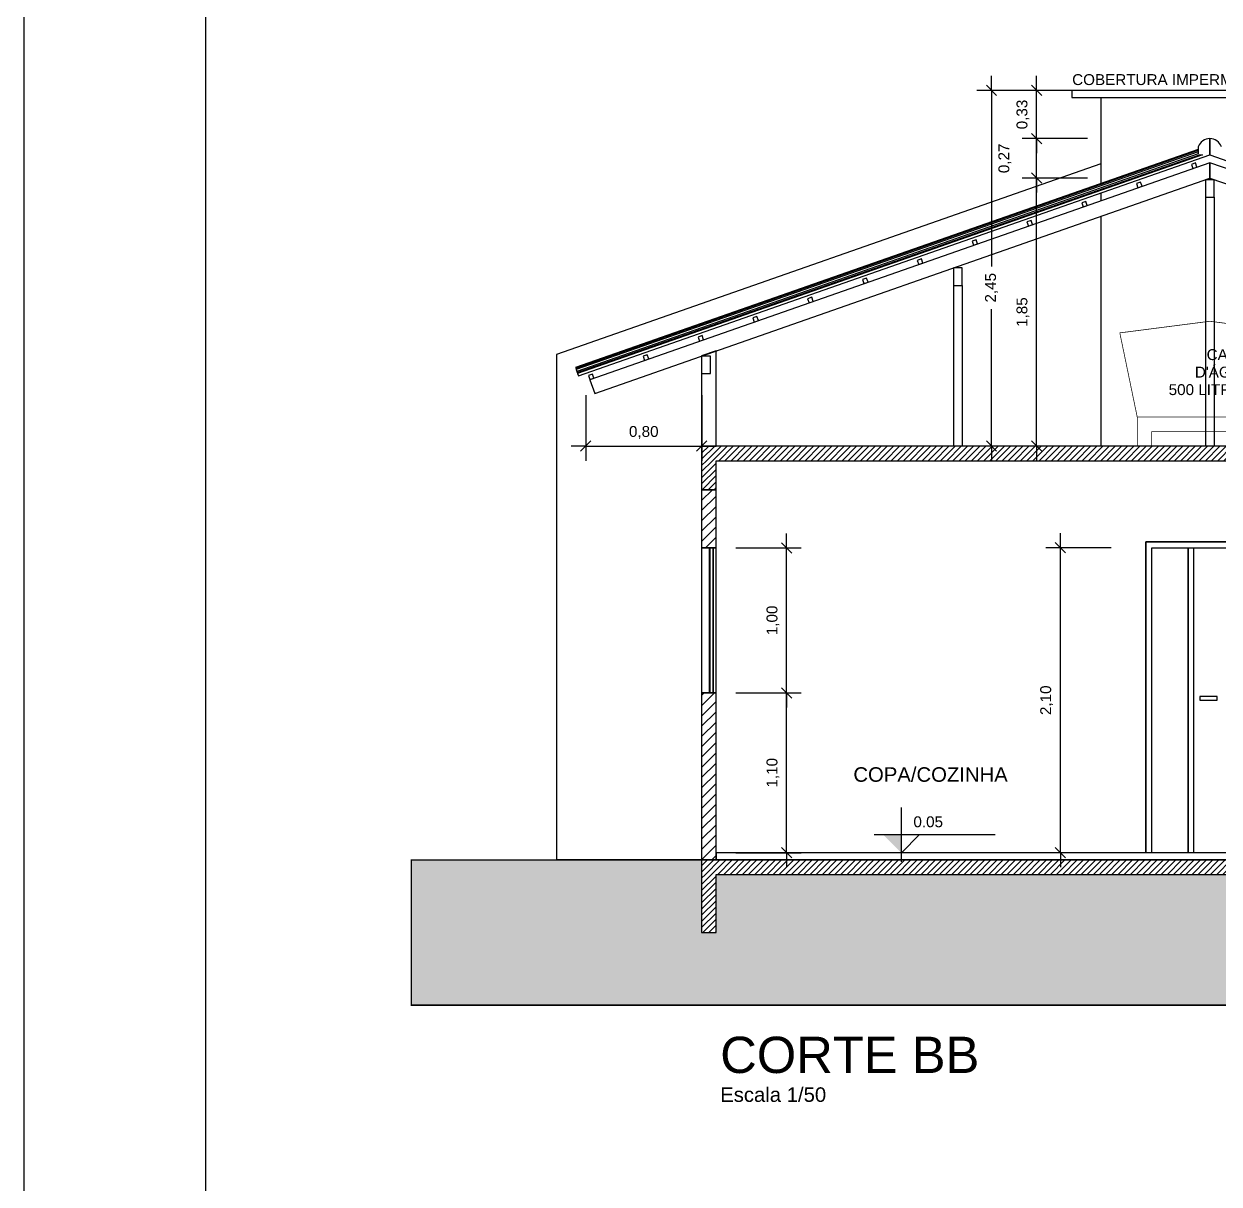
# Model space of a CAD drawing. Header units: metres. Extents: x 49 to 320, y -91 to 27.
# Drawn here: x 199.39 to 207.62, y 10.51 to 18.5 of the extents above; entities that cross this region are included whole.
import ezdxf

# ---------------------------------------------------------------- set-up
doc = ezdxf.new("R2010")
doc.units = ezdxf.units.M
doc.header["$LTSCALE"] = 0.2
doc.linetypes.add('DASHED', pattern=[0.75, 0.5, -0.25])
for name, color, linetype in [('ARQ-___-___-CTA', 240, 'Continuous'), ('ARQ-___-___-LEG', 3, 'Continuous'), ('ARQ-___-___-VST', 9, 'Continuous'), ('ARQ-ALV', 6, 'Continuous'), ('ARQ-ALV-___-HTC', 13, 'Continuous'), ('ARQ-ALV-BXA', 1, 'Continuous'), ('ARQ-COB', 4, 'Continuous'), ('ARQ-CXO', 2, 'Continuous'), ('ARQ-DVI', 1, 'Continuous'), ('ARQ-FOR', 2, 'Continuous'), ('ARQ-LAJ', 12, 'Continuous'), ('ARQ-LAJ-___-HTC', 13, 'Continuous'), ('ARQ-PIS', 2, 'Continuous'), ('ARQ-VIG', 12, 'Continuous'), ('ARQ-VIG-___-HTC', 13, 'Continuous')]:
    doc.layers.add(name, color=color, linetype=linetype)
doc.styles.add('REGUA200', font='arial.ttf')
doc.styles.add('REGUA60', font='arial.ttf')
doc.styles.add('REGUA80', font='arial.ttf')
doc.dimstyles.new('Active3D', dxfattribs={"dimtxt": 1.5, "dimasz": 0.01, "dimexe": 2, "dimexo": 3, "dimgap": 0.98, "dimtad": 1, "dimlfac": -1, "dimrnd": 0.005, "dimzin": 0, "dimtxsty": 'REGUA60', "dimblk": 'COTATR', "dimcen": 4, "dimdle": 4, "dimclrt": 2, "dimadec": 0, "dimazin": 0, "dimtfac": 1, "dimtmove": 2, "dimatfit": 2, "dimfxl": 1, "dimarcsym": 0})
pattern_1 = [(45, (245.156978, -48.40663), (-0.021213203, 0.021213203), [])]

# ---------------------------------------------------------------- blocks, each defined once
blk = doc.blocks.new('Titul1')
at = {"color": 6, "style": 'REGUA200', "width": 1.4}
blk.add_attdef('TITULO', (0, 0), '', height=5, dxfattribs=at)
at = {"color": 0, "style": 'REGUA80', "width": 1.4}
blk.add_attdef('ESCALA', (0, -3.98), '', height=2, dxfattribs=at)
blk = doc.blocks.new('NivelCR')
for p, q in [((0, -1.25), (0, 6.25)), ((-3.75, 2.5), (12.92, 2.5)), ((0, 0), (2.5, 2.5))]:
    blk.add_line(p, q)
blk.add_solid([(-2.5, 2.5), (0, 0), (0, 2.5)])
at = {"color": 0, "linetype": 'ByBlock', "style": 'REGUA60', "width": 1.4}
blk.add_attdef('NIVEL', (1.66, 3.51), '', height=1.5, dxfattribs=at)
blk = doc.blocks.new('COTATR')
at = {"color": 6}
blk.add_line((-71, -71), (71, 71), dxfattribs=at)
at = {"color": 0, "linetype": 'ByBlock'}
blk.add_line((0, 0), (200, 0), dxfattribs=at)
blk = doc.blocks.new('*D193')
at = {"layer": 'ARQ-___-___-CTA', "color": 0, "lineweight": -2, "transparency": 16777216}
for p, q in [((206.8814, 14.8934), (206.4314, 14.8934)), ((206.5314, 12.7939), (206.5314, 14.8929)), ((206.8814, 12.7934), (206.4314, 12.7934))]:
    blk.add_line(p, q, dxfattribs=at)
at = {"layer": 'Defpoints', "color": 0, "transparency": 16777216}
for p in [(206.5314, 14.8934), (207.0314, 14.8934), (207.0314, 12.7934)]:
    blk.add_point(p, dxfattribs=at)
at = {"layer": 'ARQ-___-___-CTA', "color": 0, "lineweight": -2, "transparency": 16777216, "xscale": 0.0005, "yscale": 0.0005, "zscale": 0.0005}
for p, rotation in [((206.5314, 14.8934), 90), ((206.5314, 12.7934), 270)]:
    blk.add_blockref('COTATR', p, dxfattribs=dict(at, rotation=rotation))
at = {"layer": 'ARQ-___-___-CTA', "color": 2, "transparency": 16777216, "insert": (206.4373, 13.8434), "char_height": 0.075, "attachment_point": 5, "rotation": 90, "style": 'REGUA60'}
blk.add_mtext('2,10', dxfattribs=at)
blk = doc.blocks.new('*D198')
at = {"layer": 'ARQ-___-___-CTA', "color": 0, "lineweight": -2, "transparency": 16777216}
for p, q in [((204.2962, 13.8944), (204.7462, 13.8944)), ((204.6462, 12.7939), (204.6462, 13.8939)), ((204.2962, 12.7934), (204.7462, 12.7934))]:
    blk.add_line(p, q, dxfattribs=at)
at = {"layer": 'Defpoints', "color": 0, "transparency": 16777216}
for p in [(204.1462, 13.8944), (204.6462, 13.8944), (204.1462, 12.7934)]:
    blk.add_point(p, dxfattribs=at)
at = {"layer": 'ARQ-___-___-CTA', "color": 0, "lineweight": -2, "transparency": 16777216, "xscale": 0.0005, "yscale": 0.0005, "zscale": 0.0005}
for p, rotation in [((204.6462, 13.8944), 90), ((204.6462, 12.7934), 270)]:
    blk.add_blockref('COTATR', p, dxfattribs=dict(at, rotation=rotation))
at = {"layer": 'ARQ-___-___-CTA', "color": 2, "transparency": 16777216, "insert": (204.5521, 13.3439), "char_height": 0.075, "attachment_point": 5, "rotation": 90, "style": 'REGUA60'}
blk.add_mtext('1,10', dxfattribs=at)
blk = doc.blocks.new('*D199')
at = {"layer": 'ARQ-___-___-CTA', "color": 0, "lineweight": -2, "transparency": 16777216}
for p, q in [((204.2962, 14.8924), (204.7462, 14.8924)), ((204.6462, 13.8949), (204.6462, 14.8919))]:
    blk.add_line(p, q, dxfattribs=at)
at = {"layer": 'Defpoints', "color": 0, "transparency": 16777216}
for p in [(204.1462, 14.8924), (204.6462, 14.8924), (204.1462, 13.8944)]:
    blk.add_point(p, dxfattribs=at)
at = {"layer": 'ARQ-___-___-CTA', "color": 0, "lineweight": -2, "transparency": 16777216, "xscale": 0.0005, "yscale": 0.0005, "zscale": 0.0005}
for p, rotation in [((204.6462, 14.8924), 90), ((204.6462, 13.8944), 270)]:
    blk.add_blockref('COTATR', p, dxfattribs=dict(at, rotation=rotation))
at = {"layer": 'ARQ-___-___-CTA', "color": 2, "transparency": 16777216, "insert": (204.5521, 14.3934), "char_height": 0.075, "attachment_point": 5, "rotation": 90, "style": 'REGUA60'}
blk.add_mtext('1,00', dxfattribs=at)
blk = doc.blocks.new('*D207')
at = {"layer": 'ARQ-___-___-CTA', "color": 0, "lineweight": -2, "transparency": 16777216}
for p, q in [((203.2627, 15.9434), (203.2627, 15.4934)), ((204.0614, 15.9434), (204.0614, 15.4934)), ((203.2632, 15.5934), (204.0609, 15.5934))]:
    blk.add_line(p, q, dxfattribs=at)
at = {"layer": 'Defpoints', "color": 0, "transparency": 16777216}
for p in [(203.2627, 16.0934), (204.0614, 16.0934), (204.0614, 15.5934)]:
    blk.add_point(p, dxfattribs=at)
at = {"layer": 'ARQ-___-___-CTA', "color": 0, "lineweight": -2, "transparency": 16777216, "xscale": 0.0005, "yscale": 0.0005, "zscale": 0.0005, "rotation": 180}
blk.add_blockref('COTATR', (203.2627, 15.5934), dxfattribs=at)
at = {"layer": 'ARQ-___-___-CTA', "color": 0, "lineweight": -2, "transparency": 16777216, "xscale": 0.0005, "yscale": 0.0005, "zscale": 0.0005}
blk.add_blockref('COTATR', (204.0614, 15.5934), dxfattribs=at)
at = {"layer": 'ARQ-___-___-CTA', "color": 2, "transparency": 16777216, "insert": (203.6621, 15.6874), "char_height": 0.075, "attachment_point": 5, "style": 'REGUA60'}
blk.add_mtext('0,80', dxfattribs=at)
blk = doc.blocks.new('*D211')
at = {"layer": 'ARQ-___-___-CTA', "color": 0, "lineweight": -2, "transparency": 16777216}
for p, q in [((206.7179, 17.4394), (206.2679, 17.4394)), ((206.3679, 15.5939), (206.3679, 17.4389)), ((206.7179, 15.5934), (206.2679, 15.5934))]:
    blk.add_line(p, q, dxfattribs=at)
at = {"layer": 'Defpoints', "color": 0, "transparency": 16777216}
for p in [(206.3679, 17.4394), (206.8679, 17.4394), (206.8679, 15.5934)]:
    blk.add_point(p, dxfattribs=at)
at = {"layer": 'ARQ-___-___-CTA', "color": 0, "lineweight": -2, "transparency": 16777216, "xscale": 0.0005, "yscale": 0.0005, "zscale": 0.0005}
for p, rotation in [((206.3679, 17.4394), 90), ((206.3679, 15.5934), 270)]:
    blk.add_blockref('COTATR', p, dxfattribs=dict(at, rotation=rotation))
at = {"layer": 'ARQ-___-___-CTA', "color": 2, "transparency": 16777216, "insert": (206.2738, 16.5164), "char_height": 0.075, "attachment_point": 5, "rotation": 90, "style": 'REGUA60'}
blk.add_mtext('1,85', dxfattribs=at)
blk = doc.blocks.new('*D212')
at = {"layer": 'ARQ-___-___-CTA', "color": 0, "lineweight": -2, "transparency": 16777216}
for p, q in [((206.7179, 17.7114), (206.2679, 17.7114)), ((206.3679, 17.4399), (206.3679, 17.7109))]:
    blk.add_line(p, q, dxfattribs=at)
at = {"layer": 'Defpoints', "color": 0, "transparency": 16777216}
for p in [(206.3679, 17.7114), (206.8679, 17.7114), (206.8679, 17.4394)]:
    blk.add_point(p, dxfattribs=at)
at = {"layer": 'ARQ-___-___-CTA', "color": 0, "lineweight": -2, "transparency": 16777216, "xscale": 0.0005, "yscale": 0.0005, "zscale": 0.0005}
for p, rotation in [((206.3679, 17.7114), 90), ((206.3679, 17.4394), 270)]:
    blk.add_blockref('COTATR', p, dxfattribs=dict(at, rotation=rotation))
at = {"layer": 'ARQ-___-___-CTA', "color": 2, "transparency": 16777216, "insert": (206.1493, 17.5754), "char_height": 0.075, "attachment_point": 5, "rotation": 90, "style": 'REGUA60'}
blk.add_mtext('0,27', dxfattribs=at)
blk = doc.blocks.new('*D213')
at = {"layer": 'ARQ-___-___-CTA', "color": 0, "lineweight": -2, "transparency": 16777216}
for p, q in [((206.7179, 18.0434), (206.2679, 18.0434)), ((206.3679, 17.7119), (206.3679, 18.0429))]:
    blk.add_line(p, q, dxfattribs=at)
at = {"layer": 'Defpoints', "color": 0, "transparency": 16777216}
for p in [(206.3679, 18.0434), (206.8679, 18.0434), (206.8679, 17.7114)]:
    blk.add_point(p, dxfattribs=at)
at = {"layer": 'ARQ-___-___-CTA', "color": 0, "lineweight": -2, "transparency": 16777216, "xscale": 0.0005, "yscale": 0.0005, "zscale": 0.0005}
for p, rotation in [((206.3679, 18.0434), 90), ((206.3679, 17.7114), 270)]:
    blk.add_blockref('COTATR', p, dxfattribs=dict(at, rotation=rotation))
at = {"layer": 'ARQ-___-___-CTA', "color": 2, "transparency": 16777216, "insert": (206.2738, 17.8774), "char_height": 0.075, "attachment_point": 5, "rotation": 90, "style": 'REGUA60'}
blk.add_mtext('0,33', dxfattribs=at)
blk = doc.blocks.new('*D214')
at = {"layer": 'ARQ-___-___-CTA', "color": 0, "lineweight": -2, "transparency": 16777216}
for p, q in [((206.4072, 18.0434), (205.9572, 18.0434)), ((206.0572, 18.0429), (206.0572, 16.8314)), ((206.0572, 15.5939), (206.0572, 16.5368)), ((206.4072, 15.5934), (205.9572, 15.5934))]:
    blk.add_line(p, q, dxfattribs=at)
at = {"layer": 'Defpoints', "color": 0, "transparency": 16777216}
for p in [(206.0572, 18.0434), (206.5572, 18.0434), (206.5572, 15.5934)]:
    blk.add_point(p, dxfattribs=at)
at = {"layer": 'ARQ-___-___-CTA', "color": 0, "lineweight": -2, "transparency": 16777216, "xscale": 0.0005, "yscale": 0.0005, "zscale": 0.0005}
for p, rotation in [((206.0572, 18.0434), 90), ((206.0572, 15.5934), 270)]:
    blk.add_blockref('COTATR', p, dxfattribs=dict(at, rotation=rotation))
at = {"layer": 'ARQ-___-___-CTA', "color": 2, "transparency": 16777216, "insert": (206.0572, 16.6841), "char_height": 0.075, "attachment_point": 5, "rotation": 90, "style": 'REGUA60'}
blk.add_mtext('2,45', dxfattribs=at)

msp = doc.modelspace()

# ---------------------------------------------------------------- hatches: boundary and pattern name
at = {"layer": 'ARQ-___-___-VST'}
h = msp.add_hatch(dxfattribs=at)
h.set_pattern_fill('SOLO1', color=256, scale=0.3, style=0)
h.set_pattern_definition([(45, (81.95903, -2.9814), (2e-17, 0.18), [0.12727922, -0.12727922]), (45, (81.98903, -3.0114), (2e-17, 0.18), [0.12727922, -0.12727922]), (45, (82.01903, -3.0414), (2e-17, 0.18), [0.12727922, -0.12727922]), (315, (82.04903, -3.0414), (0.18, -5e-17), [0.12727922, -0.12727922]), (315, (82.07903, -3.0114), (0.18, -5e-17), [0.12727922, -0.12727922]), (315, (82.10903, -2.9814), (0.18, -5e-17), [0.12727922, -0.12727922])])
h.paths.add_polyline_path([(214.0609, 12.6434), (214.0609, 12.7434), (211.0609, 12.7434), (211.0609, 12.6434), (211.0609, 12.2434), (210.9609, 12.2434), (210.9609, 12.6434), (204.1609, 12.6434), (204.1609, 12.2434), (204.0609, 12.2434), (204.0609, 12.6434), (204.0609, 12.7434), (203.0609, 12.7434), (202.0609, 12.7434), (202.0609, 11.7434), (222.0609, 11.7434), (223.0609, 11.7434), (223.0609, 12.7434), (221.0609, 12.7434), (221.0609, 12.6434), (221.0609, 12.2434), (220.9609, 12.2434), (220.9609, 12.6434), (214.1609, 12.6434), (214.1609, 12.2434), (214.0609, 12.2434)])
at = {"layer": 'ARQ-ALV-___-HTC'}
h = msp.add_hatch(dxfattribs=at)
h.set_pattern_fill('_U', color=256, scale=0.05, angle=45, style=0, pattern_type=0)
h.set_pattern_definition([(45, (245.15698, -48.40663), (-0.03535534, 0.03535534), [])])
h.paths.add_polyline_path([(204.0609, 12.7434), (204.1609, 12.7434), (204.1609, 13.8934), (204.0609, 13.8934)])
h.paths.add_polyline_path([(204.0609, 14.8934), (204.1609, 14.8934), (204.1609, 15.2934), (204.0609, 15.2934)])
at = {"layer": 'ARQ-LAJ-___-HTC'}
h = msp.add_hatch(dxfattribs=at)
h.set_pattern_fill('_U', color=256, scale=0.03, angle=45, style=0, pattern_type=0)
h.set_pattern_definition(pattern_1)
h.paths.add_polyline_path([(211.0609, 15.5934), (204.0609, 15.5934), (204.0609, 15.4934), (211.0609, 15.4934)])
h = msp.add_hatch(dxfattribs=at)
h.set_pattern_fill('_U', color=256, scale=0.03, angle=45, style=0, pattern_type=0)
h.set_pattern_definition(pattern_1)
h.paths.add_polyline_path([(204.0609, 12.6434), (211.0609, 12.6434), (211.0609, 12.7434), (204.0609, 12.7434)])
at = {"layer": 'ARQ-VIG-___-HTC'}
h = msp.add_hatch(dxfattribs=at)
h.set_pattern_fill('_U', color=256, scale=0.03, angle=45, style=0, pattern_type=0)
h.set_pattern_definition(pattern_1)
h.paths.add_polyline_path([(204.1609, 15.4934), (204.0609, 15.4934), (204.0609, 15.2934), (204.1609, 15.2934)])
h = msp.add_hatch(dxfattribs=at)
h.set_pattern_fill('_U', color=256, scale=0.03, angle=45, style=0, pattern_type=0)
h.set_pattern_definition(pattern_1)
h.paths.add_polyline_path([(204.0609, 12.2434), (204.1609, 12.2434), (204.1609, 12.6434), (204.0609, 12.6434)])

# ---------------------------------------------------------------- linework, layer by layer
at = {"color": 15}
msp.add_line((199.3928, 26.8798), (199.3928, -6.072), dxfattribs=at)
at = {"color": 0}
msp.add_line((200.6428, 26.3798), (200.6428, -5.572), dxfattribs=at)
at = {"linetype": 'DASHED', "const_width": 0.005}
msp.add_lwpolyline([(206.9409, 16.3734), (207.0609, 15.7934), (208.0609, 15.7934), (208.1809, 16.3734), (207.5609, 16.4534), (206.9409, 16.3734)], dxfattribs=at)
for points, const_width in [([(207.0609, 15.5934), (207.0609, 15.7934), (208.0609, 15.7934), (208.0609, 15.5934)], 0.005), ([(207.1609, 15.5934), (207.1609, 15.6934), (207.9609, 15.6934), (207.9609, 15.5934)], 0.005), ([(204.0609, 12.7434), (203.0609, 12.7434), (202.0609, 12.7434), (202.0609, 11.7434), (222.0609, 11.7434), (223.0609, 11.7434), (223.0609, 12.7434), (221.0609, 12.7434)], 0.01)]:
    msp.add_lwpolyline(points, dxfattribs=dict(const_width=const_width))
at = {"layer": 'ARQ-___-___-VST'}
for p, q in [((207.4809, 17.6355), (203.1922, 16.1344)), ((203.1936, 16.1303), (207.4809, 17.6308)), ((207.4809, 17.6197), (203.1971, 16.1203)), ((203.2049, 16.0981), (207.4943, 17.5994)), ((203.2122, 16.0773), (207.5609, 17.5994)), ((203.2122, 16.0773), (207.5609, 17.5994)), ((203.2122, 16.0773), (207.5609, 17.5994)), ((203.2122, 16.0773), (207.5609, 17.5994)), ((203.2122, 16.0773), (207.5609, 17.5994)), ((203.2122, 16.0773), (207.5609, 17.5994)), ((203.2122, 16.0773), (207.5609, 17.5994)), ((203.2122, 16.0773), (207.5609, 17.5994)), ((203.2122, 16.0773), (207.5609, 17.5994)), ((203.2122, 16.0773), (207.5609, 17.5994)), ((203.2122, 16.0773), (207.5609, 17.5994)), ((203.2122, 16.0773), (207.5609, 17.5994)), ((203.2122, 16.0773), (207.5609, 17.5994)), ((203.2122, 16.0773), (207.5609, 17.5994)), ((203.2122, 16.0773), (207.5609, 17.5994)), ((203.2122, 16.0773), (207.5609, 17.5994)), ((203.2122, 16.0773), (207.5609, 17.5994)), ((203.2122, 16.0773), (207.5609, 17.5994)), ((203.2122, 16.0773), (207.5609, 17.5994)), ((203.2122, 16.0773), (207.5609, 17.5994)), ((203.2122, 16.0773), (207.5609, 17.5994)), ((207.5609, 17.5453), (203.2909, 16.0508)), ((207.5609, 17.4394), (207.5609, 17.5453)), ((211.8309, 16.0508), (207.5609, 17.5453)), ((207.5609, 17.5453), (207.5609, 17.4394)), ((203.324, 15.9564), (207.5609, 17.4394)), ((207.5609, 17.4394), (211.7979, 15.9564)), ((203.1922, 16.1344), (203.1936, 16.1303)), ((203.1936, 16.1303), (203.1971, 16.1203)), ((203.1971, 16.1203), (203.2015, 16.1078)), ((203.2043, 16.0999), (203.2049, 16.0981)), ((203.2049, 16.0981), (203.2067, 16.0929)), ((203.2909, 16.0508), (203.324, 15.9564)), ((203.0609, 15.5934), (203.0609, 15.2934)), ((207.1209, 14.9334), (207.1209, 12.7934)), ((208.0009, 14.9334), (207.1209, 14.9334)), ((204.0609, 14.8924), (204.0609, 13.8944)), ((204.1134, 14.8914), (204.1134, 13.8954)), ((204.1184, 14.8914), (204.1134, 14.8914)), ((204.1184, 13.8954), (204.1184, 14.8914)), ((204.1609, 13.8944), (204.1609, 14.8924)), ((207.1609, 14.8934), (207.9609, 14.8934)), ((207.1609, 12.7934), (207.1609, 14.8934)), ((207.4109, 14.8934), (207.4109, 12.7934)), ((207.4509, 12.7934), (207.4509, 14.8934)), ((204.1134, 13.8954), (204.1184, 13.8954)), ((207.4909, 13.8684), (207.4909, 13.8434)), ((207.6109, 13.8684), (207.4909, 13.8684)), ((207.4909, 13.8434), (207.6109, 13.8434)), ((207.6109, 13.8434), (207.6109, 13.8684)), ((204.0609, 12.7434), (203.0609, 12.7434))]:
    msp.add_line(p, q, dxfattribs=at)
at = {"layer": 'ARQ-ALV'}
for p, q in [((204.1609, 16.2494), (204.0609, 16.2144)), ((204.1609, 15.5934), (204.1609, 16.2494)), ((204.0609, 16.2144), (204.0609, 15.5934)), ((204.0609, 15.5934), (204.1609, 15.5934)), ((204.1609, 15.2934), (204.0609, 15.2934)), ((204.0609, 15.2934), (204.0609, 14.8934)), ((204.1609, 14.8934), (204.1609, 15.2934)), ((204.0609, 14.8934), (204.1609, 14.8934)), ((204.1609, 13.8934), (204.0609, 13.8934)), ((204.0609, 13.8934), (204.0609, 12.7434)), ((204.1609, 12.7934), (204.1609, 13.8934)), ((204.1609, 12.7434), (204.1609, 12.7934)), ((204.0609, 12.7434), (204.1609, 12.7434))]:
    msp.add_line(p, q, dxfattribs=at)
at = {"layer": 'ARQ-ALV-BXA'}
for p, q in [((206.8109, 17.9934), (206.8109, 17.6934)), ((206.8109, 17.6934), (206.8109, 17.401)), ((206.8109, 17.5369), (203.0609, 16.2244)), ((206.8109, 17.3369), (206.8109, 17.2828)), ((206.8109, 17.1769), (206.8109, 15.5934)), ((203.0609, 16.2244), (203.0609, 15.5934)), ((203.0609, 15.2934), (203.0609, 12.7434)), ((207.1209, 14.9334), (208.0009, 14.9334)), ((207.1209, 12.7934), (207.1209, 14.9334)), ((207.4109, 12.7934), (207.4109, 14.8934)), ((203.0609, 12.7434), (204.0609, 12.7434))]:
    msp.add_line(p, q, dxfattribs=at)
at = {"layer": 'ARQ-COB'}
for p, q in [((207.5609, 17.7114), (207.5609, 17.5994)), ((207.5609, 17.5994), (207.5609, 17.7114)), ((207.4809, 17.6554), (207.4809, 17.6057)), ((207.4809, 17.6057), (203.2015, 16.1078)), ((203.2043, 16.0999), (207.4886, 17.5994)), ((207.511, 17.5994), (203.2067, 16.0929)), ((203.2122, 16.0773), (207.5609, 17.5994)), ((207.4886, 17.5994), (207.511, 17.5994)), ((207.5609, 17.5994), (211.9097, 16.0773)), ((203.2015, 16.1078), (203.2043, 16.0999)), ((203.2067, 16.0929), (203.2122, 16.0773))]:
    msp.add_line(p, q, dxfattribs=at)
for start, end in [(90, 159.98404), (20.01596, 90)]:
    msp.add_arc((207.5609, 17.6262), 0.0851, start, end, dxfattribs=at)
at = {"layer": 'ARQ-CXO'}
for p, q in [((204.1609, 14.8934), (204.0609, 14.8934)), ((204.0609, 14.8934), (204.0609, 14.8924)), ((204.0609, 14.8924), (204.1609, 14.8924)), ((204.1609, 14.8924), (204.1609, 14.8934)), ((204.0609, 13.8944), (204.0609, 13.8934)), ((204.1609, 13.8944), (204.0609, 13.8944)), ((204.0609, 13.8934), (204.1609, 13.8934)), ((204.1609, 13.8934), (204.1609, 13.8944))]:
    msp.add_line(p, q, dxfattribs=at)
at = {"layer": 'ARQ-DVI'}
for p, q in [((204.1384, 14.8914), (204.1384, 13.8954)), ((204.1434, 14.8914), (204.1384, 14.8914)), ((204.1434, 13.8954), (204.1434, 14.8914)), ((204.1384, 13.8954), (204.1434, 13.8954))]:
    msp.add_line(p, q, dxfattribs=at)
at = {"layer": 'ARQ-FOR'}
for p, q in [((207.462, 17.5435), (207.4337, 17.5336)), ((207.4719, 17.5152), (207.462, 17.5435)), ((207.4337, 17.5336), (207.4436, 17.5053)), ((207.4436, 17.5053), (207.4719, 17.5152)), ((207.0844, 17.4114), (207.0561, 17.4015)), ((207.0561, 17.4015), (207.066, 17.3732)), ((207.066, 17.3732), (207.0944, 17.3831)), ((207.0944, 17.3831), (207.0844, 17.4114)), ((207.5609, 17.4279), (207.5309, 17.4279)), ((207.5309, 17.4279), (207.5309, 17.3079)), ((207.5909, 17.4279), (207.5609, 17.4279)), ((207.5909, 17.3079), (207.5909, 17.4279)), ((207.5309, 17.3079), (207.5609, 17.3079)), ((207.5309, 17.3079), (207.5309, 15.5934)), ((207.5609, 17.3079), (207.5909, 17.3079)), ((207.5909, 17.3079), (207.5909, 15.5934)), ((206.7069, 17.2793), (206.6786, 17.2694)), ((206.6786, 17.2694), (206.6885, 17.241)), ((206.6885, 17.241), (206.7168, 17.251)), ((206.7168, 17.251), (206.7069, 17.2793)), ((206.3294, 17.1471), (206.301, 17.1372)), ((206.301, 17.1372), (206.311, 17.1089)), ((206.3393, 17.1188), (206.3294, 17.1471)), ((206.311, 17.1089), (206.3393, 17.1188)), ((205.9518, 17.015), (205.9235, 17.0051)), ((205.9235, 17.0051), (205.9334, 16.9768)), ((205.9334, 16.9768), (205.9617, 16.9867)), ((205.9617, 16.9867), (205.9518, 17.015)), ((205.5743, 16.8828), (205.546, 16.8729)), ((205.5842, 16.8545), (205.5743, 16.8828)), ((205.546, 16.8729), (205.5559, 16.8446)), ((205.5559, 16.8446), (205.5842, 16.8545)), ((205.8559, 16.8206), (205.7959, 16.8206)), ((205.7959, 16.8206), (205.7959, 16.7006)), ((205.8559, 16.7006), (205.8559, 16.8206)), ((205.1967, 16.7507), (205.1684, 16.7408)), ((205.1684, 16.7408), (205.1783, 16.7125)), ((205.1783, 16.7125), (205.2066, 16.7224)), ((205.2066, 16.7224), (205.1967, 16.7507)), ((205.7959, 16.7006), (205.8559, 16.7006)), ((205.7959, 16.7006), (205.7959, 15.5934)), ((205.8559, 16.7006), (205.8559, 15.5934)), ((204.8192, 16.6186), (204.7909, 16.6087)), ((204.7909, 16.6087), (204.8008, 16.5803)), ((204.8008, 16.5803), (204.8291, 16.5903)), ((204.8291, 16.5903), (204.8192, 16.6186)), ((204.4416, 16.4864), (204.4133, 16.4765)), ((204.4133, 16.4765), (204.4232, 16.4482)), ((204.4516, 16.4581), (204.4416, 16.4864)), ((204.4232, 16.4482), (204.4516, 16.4581)), ((204.0641, 16.3543), (204.0358, 16.3444)), ((204.0358, 16.3444), (204.0457, 16.3161)), ((204.0457, 16.3161), (204.074, 16.326)), ((204.074, 16.326), (204.0641, 16.3543)), ((203.6866, 16.2221), (203.6582, 16.2122)), ((203.6965, 16.1938), (203.6866, 16.2221)), ((203.6582, 16.2122), (203.6681, 16.1839)), ((203.6681, 16.1839), (203.6965, 16.1938)), ((204.1209, 16.2134), (204.0609, 16.2134)), ((204.0609, 16.2134), (204.0609, 16.0934)), ((204.1209, 16.0934), (204.1209, 16.2134)), ((203.309, 16.09), (203.2807, 16.0801)), ((203.2807, 16.0801), (203.2906, 16.0518)), ((203.2906, 16.0518), (203.3189, 16.0617)), ((203.3189, 16.0617), (203.309, 16.09)), ((204.0609, 16.0934), (204.1209, 16.0934))]:
    msp.add_line(p, q, dxfattribs=at)
at = {"layer": 'ARQ-LAJ'}
for p, q in [((204.0609, 15.5934), (204.0609, 15.4934)), ((204.1609, 15.5934), (204.0609, 15.5934)), ((210.9609, 15.5934), (204.1609, 15.5934)), ((204.1609, 15.4934), (210.9609, 15.4934)), ((204.1609, 12.7434), (204.0609, 12.7434)), ((204.0609, 12.7434), (204.0609, 12.6434)), ((210.9609, 12.7434), (204.1609, 12.7434)), ((204.1609, 12.6434), (210.9609, 12.6434))]:
    msp.add_line(p, q, dxfattribs=at)
at = {"layer": 'ARQ-PIS'}
for p, q in [((208.5109, 18.0434), (206.6109, 18.0434)), ((206.6109, 18.0434), (206.6109, 17.9934)), ((206.6109, 17.9934), (208.5109, 17.9934)), ((204.1609, 12.7934), (204.1609, 12.7434)), ((210.9609, 12.7934), (204.1609, 12.7934)), ((204.1609, 12.7434), (210.9609, 12.7434))]:
    msp.add_line(p, q, dxfattribs=at)
at = {"layer": 'ARQ-VIG'}
for p, q in [((204.0609, 15.4934), (204.0609, 15.2934)), ((204.1609, 15.2934), (204.1609, 15.4934)), ((204.0609, 15.2934), (204.1609, 15.2934)), ((204.0609, 12.6434), (204.0609, 12.2434)), ((204.1609, 12.2434), (204.1609, 12.6434)), ((204.0609, 12.2434), (204.1609, 12.2434))]:
    msp.add_line(p, q, dxfattribs=at)

# ---------------------------------------------------------------- block references
at = {"layer": 'ARQ-___-___-CTA', "color": 2}
ref = msp.add_blockref('NivelCR', (205.4363, 12.7934), dxfattribs=dict(at, xscale=0.05, yscale=0.05, zscale=0.05))
ref.add_attrib('NIVEL', '0.05', (205.5194, 12.969), dxfattribs={"layer": '0', "color": 0, "linetype": 'ByBlock', "height": 0.075, "style": 'REGUA60'})
at = {"layer": 'ARQ-___-___-LEG'}
ref = msp.add_blockref('Titul1', (204.1885, 11.2763), dxfattribs=dict(at, xscale=0.05, yscale=0.05, zscale=0.05))
ref.add_attrib('TITULO', 'CORTE BB', (204.1885, 11.2763), dxfattribs={"layer": '0', "color": 6, "height": 0.25, "style": 'REGUA200'})
ref.add_attrib('ESCALA', 'Escala 1/50', (204.1885, 11.0776), dxfattribs={"layer": '0', "color": 0, "height": 0.1, "style": 'REGUA80'})

# ---------------------------------------------------------------- texts
at = {"style": 'REGUA60'}
for s, p in [('CAIXA', (207.5388, 16.1862)), ("D'ÁGUA", (207.4577, 16.0657)), ('500 LITROS', (207.2774, 15.9452))]:
    msp.add_text(s, height=0.075, dxfattribs=at).set_placement(p)
at = {"layer": 'ARQ-___-___-LEG'}
for s, height, style, p in [('COBERTURA IMPERMEÁVEL', 0.075, 'REGUA60', (206.6128, 18.0803)), ('COPA/COZINHA', 0.1, 'REGUA80', (205.1058, 13.282))]:
    msp.add_text(s, height=height, dxfattribs=dict(at, style=style)).set_placement(p)

# ---------------------------------------------------------------- dimensions: what is measured, and where the dimension line sits
at = {"layer": 'ARQ-___-___-CTA'}
dim = msp.add_linear_dim(base=(206.0572, 18.0434), p1=(206.5572, 15.5934), p2=(206.5572, 18.0434), angle=90, dimstyle='Active3D', override={"dimscale": 0.05}, dxfattribs=at)
dim.commit()
dim.dimension.update_dxf_attribs({"geometry": '*D214', "text_midpoint": (206.0572, 16.6841), "dimtype": 160})
for base, p1, p2, override, picture, middle in [((206.3679, 18.0434), (206.8679, 17.7114), (206.8679, 18.0434), {"dimscale": 0.05, "dimse1": 1}, '*D213', (206.2738, 17.8774)), ((206.3679, 17.7114), (206.8679, 17.4394), (206.8679, 17.7114), {"dimscale": 0.05, "dimse1": 1}, '*D212', (206.1493, 17.5754)), ((206.3679, 17.4394), (206.8679, 15.5934), (206.8679, 17.4394), {"dimscale": 0.05}, '*D211', (206.2738, 16.5164)), ((204.6462, 14.8924), (204.1462, 13.8944), (204.1462, 14.8924), {"dimscale": 0.05, "dimse1": 1}, '*D199', (204.5521, 14.3934)), ((206.5314, 14.8934), (207.0314, 12.7934), (207.0314, 14.8934), {"dimscale": 0.05}, '*D193', (206.4373, 13.8434)), ((204.6462, 13.8944), (204.1462, 12.7934), (204.1462, 13.8944), {"dimscale": 0.05}, '*D198', (204.5521, 13.3439))]:
    dim = msp.add_linear_dim(base=base, p1=p1, p2=p2, angle=90, dimstyle='Active3D', override=override, dxfattribs=at)
    dim.commit()
    dim.dimension.update_dxf_attribs({"geometry": picture, "text_midpoint": middle})
dim = msp.add_linear_dim(base=(204.0614, 15.5934), p1=(203.2627, 16.0934), p2=(204.0614, 16.0934), dimstyle='Active3D', override={"dimscale": 0.05}, dxfattribs=at)
dim.commit()
dim.dimension.update_dxf_attribs({"geometry": '*D207', "text_midpoint": (203.6621, 15.6874)})

doc.saveas('drawing.dxf')
